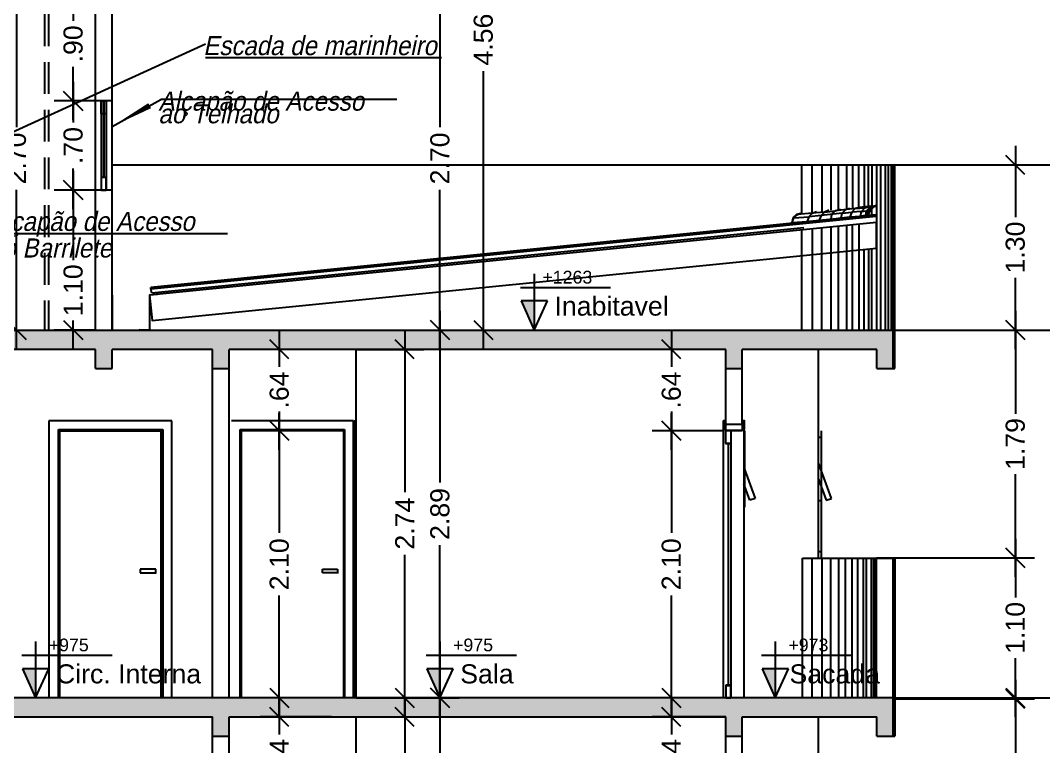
# Model space of a CAD drawing. Extents: x -120 to 178, y 5 to 129.
# Drawn here: x 140.73 to 148.77, y 82.02 to 87.72 of the extents above; entities that cross this region are included whole.
import ezdxf
from ezdxf.enums import TextEntityAlignment as Align

# ---------------------------------------------------------------- set-up
doc = ezdxf.new("R2010")
doc.units = 0
doc.header["$MEASUREMENT"] = 0
doc.linetypes.add('HIDDEN', pattern=[0.375, 0.25, -0.125])
doc.layers.get('0').update_dxf_attribs({"linetype": 'CONTINUOUS'})
doc.layers.get('DEFPOINTS').update_dxf_attribs({"linetype": 'CONTINUOUS'})
for name, color, linetype in [('cobertura', 7, 'CONTINUOUS'), ('cota', 1, 'CONTINUOUS'), ('Cotas', 1, 'CONTINUOUS'), ('ESQUADRIA', 7, 'CONTINUOUS'), ('ESTRUT', 7, 'CONTINUOUS'), ('LINVISTA', 4, 'CONTINUOUS'), ('LYT', 7, 'CONTINUOUS'), ('MOBIL', 7, 'CONTINUOUS'), ('nivel', 4, 'CONTINUOUS'), ('parede', 2, 'CONTINUOUS'), ('projecao', 4, 'HIDDEN'), ('texto', 7, 'CONTINUOUS')]:
    doc.layers.add(name, color=color, linetype=linetype)
doc.styles.add('HARQ', font='arial.ttf', dxfattribs={"width": 0.9, "oblique": 12})
doc.styles.add('PADRAO_TXT', font='arial.ttf')
doc.styles.get("Standard").update_dxf_attribs({"font": 'arial.ttf'})
doc.dimstyles.new('cotass', dxfattribs={"dimtxt": 0.15, "dimasz": 0.15, "dimexe": 0.15, "dimexo": 0, "dimgap": 0.05, "dimtad": 0, "dimzin": 4, "dimdsep": 46, "dimtxsty": 'Standard', "dimblk": 'OBLIQUE', "dimcen": 0, "dimdle": 0.15, "dimclrd": 256, "dimclrt": 4, "dimadec": 0, "dimazin": 1, "dimtfac": 1, "dimtix": 1, "dimtofl": 0, "dimtmove": 0, "dimatfit": 3, "dimldrblk": 'OPEN30', "dimfxl": 0, "dimtolj": 1, "dimtzin": 0, "dimlwd": -1, "dimarcsym": 0})
pattern_1 = [(90, (89.1, 64.6121), (-0.70711, 0.70711), [0.14142, -0.28285, 0.07071, -0.42426, 0.14142, -0.3535536]), (180, (89.52426, 65.1071), (-0.70711, -0.70711), [0.141421, -0.21213, 0.07071, -0.35355, 0.141421, -0.4949816]), (108.43495, (89.1, 64.4), (-0.7071068, 0.7071068), [0.1118, -0.4472, 0.1118, -0.447234]), (161.56505, (89.1, 64.4), (-0.7071068, 0.7071068), [0.1118, -0.4472, 0.1118, -0.447234]), (45, (89.0293, 64.4707), (-0.707107, 0.707107), [0.05, -0.4, 0.1, -0.4, 0.05]), (45, (88.9232, 64.5768), (-0.707107, 0.707107), [-0.15, 0.1, -0.4, 0, -0.35, 0]), (45, (88.8879, 64.6121), (-0.707107, 0.707107), [-0.4, 0, -0.3, 0.1, -0.2, 0]), (45, (88.7818, 64.7182), (-0.707107, 0.707107), [-0.2, 0, -0.25, 0.1, -0.45, 0]), (45, (88.6757, 64.8243), (-0.707107, 0.707107), [-0.2, 0.1, -0.4, 0.1, -0.2, 0]), (45, (88.499, 65.001), (-0.707107, 0.707107), [-0.15, 0.1, -0.2, 0, -0.55, 0]), (45, (88.4636, 65.0364), (-0.707107, 0.707107), [-0.2, 0, -0.6, 0.1, -0.1, 0]), (135, (88.9939, 64.5768), (-0.707107, -0.707107), [-0.3, 0, -0.3, 0, -0.4, 0]), (135, (89.2061, 64.5061), (-0.707107, -0.707107), [-0.15, 0.1, -0.4, 0, -0.35, 0]), (135, (89.2768, 64.5768), (-0.707107, -0.707107), [-0.4, 0, -0.35, 0.1, -0.15, 0]), (135, (89.6657, 64.9657), (-0.707107, -0.707107), [-0.2, 0.1, -0.5, 0.1, -0.1, 0]), (135, (89.1, 64.5414), (-0.707107, -0.707107), [-0.3, 0, -0.35, 0, -0.35, 0]), (135, (89.1707, 64.6121), (-0.707107, -0.707107), [-0.25, 0, -0.55, 0, -0.2, 0]), (135, (89.2061, 64.7182), (-0.707107, -0.707107), [-0.5, 0, -0.15, 0, -0.35, 0]), (135, (89.3121, 64.6828), (-0.707107, -0.707107), [-0.45, 0, -0.2, 0, -0.25, 0]), (135, (89.2768, 64.8596), (-0.707107, -0.707107), [-0.4, 0, -0.15, 0, -0.4, 0]), (135, (89.2768, 64.9303), (-0.707107, -0.707107), [-0.45, 0, -0.2, 0, -0.35, 0]), (135, (89.4889, 64.7889), (-0.707107, -0.707107), [-0.6, 0, -0.25, 0, -0.15, 0]), (135, (89.4182, 64.9303), (-0.707107, -0.707107), [-0.2, 0, -0.4, 0, -0.4, 0]), (135, (89.4889, 64.9303), (-0.707107, -0.707107), [-0.45, 0, -0.25, 0, -0.3, 0]), (135, (89.5596, 64.9303), (-0.707107, -0.707107), [-0.4, 0, -0.3, 0, -0.3, 0]), (135, (89.595, 65.0364), (-0.707107, -0.707107), [-0.3, 0, -0.3, 0, -0.4, 0]), (135, (89.6303, 65.1425), (-0.707107, -0.707107), [-0.4, 0, -0.2, 0, -0.4, 0]), (135, (89.6303, 65.2132), (-0.707107, -0.707107), [-0.15, 0, -0.6, 0, -0.25, 0])]

# ---------------------------------------------------------------- blocks, each defined once
blk = doc.blocks.new('SETA-5P')
at = {"layer": 'Cotas'}
blk.add_lwpolyline([(0, 0, 0, 0.06, 0), (0.45, 0, 0.06, 0.06, 0)], format="xyseb", dxfattribs=at)
blk = doc.blocks.new('_Oblique')
at = {"color": 0, "linetype": 'ByBlock', "lineweight": -2}
blk.add_line((-0.5, -0.5), (0.5, 0.5), dxfattribs=at)
blk = doc.blocks.new('*D697')
at = {"layer": 'cota', "transparency": 16777216}
for p, q in [((140.7007, 88.139), (140.7007, 86.8861)), ((140.7007, 85.1416), (140.7007, 86.3945))]:
    blk.add_line(p, q, dxfattribs=at)
at = {"layer": 'cota', "color": 0, "lineweight": -2, "transparency": 16777216}
for p, q in [((140.121, 87.989), (140.8507, 87.989)), ((140.421, 85.2916), (140.8507, 85.2916))]:
    blk.add_line(p, q, dxfattribs=at)
at = {"layer": 'DEFPOINTS', "color": 0, "transparency": 16777216}
for p in [(140.121, 87.989), (140.421, 85.2916), (140.7007, 85.2916)]:
    blk.add_point(p, dxfattribs=at)
at = {"layer": 'cota', "transparency": 16777216, "xscale": 0.15, "yscale": 0.15, "zscale": 0.15}
for p, rotation in [((140.7007, 87.989), 90), ((140.7007, 85.2916), 270)]:
    blk.add_blockref('_Oblique', p, dxfattribs=dict(at, rotation=rotation))
at = {"layer": 'cota', "color": 4, "transparency": 16777216, "insert": (140.7007, 86.6403), "char_height": 0.15, "attachment_point": 5, "rotation": 90}
blk.add_mtext('\\A1;2.70', dxfattribs=at)
blk = doc.blocks.new('_Open30')
at = {"color": 0, "linetype": 'ByBlock', "lineweight": -2}
for p, q in [((-1, 0.268), (0, 0)), ((0, 0), (-1, -0.268)), ((0, 0), (-1, 0))]:
    blk.add_line(p, q, dxfattribs=at)
blk = doc.blocks.new('*D669')
at = {"layer": 'cota', "transparency": 16777216}
for p, q in [((148.5462, 82.5429), (148.5462, 81.7402)), ((148.5462, 80.4616), (148.5462, 81.2644))]:
    blk.add_line(p, q, dxfattribs=at)
at = {"layer": 'cota', "color": 0, "lineweight": -2, "transparency": 16777216}
for p, q in [((147.5851, 82.3929), (148.6962, 82.3929)), ((147.5868, 80.6116), (148.6962, 80.6116))]:
    blk.add_line(p, q, dxfattribs=at)
at = {"layer": 'DEFPOINTS', "color": 0, "transparency": 16777216}
for p in [(147.5851, 82.3929), (148.5462, 82.3929), (147.5868, 80.6116)]:
    blk.add_point(p, dxfattribs=at)
at = {"layer": 'cota', "transparency": 16777216, "xscale": 0.15, "yscale": 0.15, "zscale": 0.15}
for p, rotation in [((148.5462, 82.3929), 90), ((148.5462, 80.6116), 270)]:
    blk.add_blockref('_Oblique', p, dxfattribs=dict(at, rotation=rotation))
at = {"layer": 'cota', "color": 4, "transparency": 16777216, "insert": (148.5462, 81.5023), "char_height": 0.15, "attachment_point": 5, "rotation": 90}
blk.add_mtext('\\A1;1.78', dxfattribs=at)
blk = doc.blocks.new('*D670')
at = {"layer": 'cota', "transparency": 16777216}
for p, q in [((148.5462, 83.6516), (148.5462, 83.1891)), ((148.5462, 82.2516), (148.5462, 82.7141))]:
    blk.add_line(p, q, dxfattribs=at)
at = {"layer": 'cota', "color": 0, "lineweight": -2, "transparency": 16777216}
for p, q in [((147.5851, 83.5016), (148.6962, 83.5016)), ((147.5851, 82.4016), (148.6962, 82.4016))]:
    blk.add_line(p, q, dxfattribs=at)
at = {"layer": 'DEFPOINTS', "color": 0, "transparency": 16777216}
for p in [(147.5851, 83.5016), (148.5462, 83.5016), (147.5851, 82.4016)]:
    blk.add_point(p, dxfattribs=at)
at = {"layer": 'cota', "transparency": 16777216, "xscale": 0.15, "yscale": 0.15, "zscale": 0.15}
for p, rotation in [((148.5462, 83.5016), 90), ((148.5462, 82.4016), 270)]:
    blk.add_blockref('_Oblique', p, dxfattribs=dict(at, rotation=rotation))
at = {"layer": 'cota', "color": 4, "transparency": 16777216, "insert": (148.5462, 82.9516), "char_height": 0.15, "attachment_point": 5, "rotation": 90}
blk.add_mtext('\\A1;1.10', dxfattribs=at)
blk = doc.blocks.new('*D671')
at = {"layer": 'cota', "transparency": 16777216}
for p, q in [((148.5462, 85.4416), (148.5462, 84.6345)), ((148.5462, 83.3516), (148.5462, 84.1587))]:
    blk.add_line(p, q, dxfattribs=at)
at = {"layer": 'cota', "color": 0, "lineweight": -2, "transparency": 16777216}
for p, q in [((147.5871, 85.2916), (148.6962, 85.2916)), ((147.5851, 83.5016), (148.6962, 83.5016))]:
    blk.add_line(p, q, dxfattribs=at)
at = {"layer": 'DEFPOINTS', "color": 0, "transparency": 16777216}
for p in [(147.5871, 85.2916), (148.5462, 85.2916), (147.5851, 83.5016)]:
    blk.add_point(p, dxfattribs=at)
at = {"layer": 'cota', "transparency": 16777216, "xscale": 0.15, "yscale": 0.15, "zscale": 0.15}
for p, rotation in [((148.5462, 85.2916), 90), ((148.5462, 83.5016), 270)]:
    blk.add_blockref('_Oblique', p, dxfattribs=dict(at, rotation=rotation))
at = {"layer": 'cota', "color": 4, "transparency": 16777216, "insert": (148.5462, 84.3966), "char_height": 0.15, "attachment_point": 5, "rotation": 90}
blk.add_mtext('\\A1;1.79', dxfattribs=at)
blk = doc.blocks.new('*D672')
at = {"layer": 'cota', "transparency": 16777216}
for p, q in [((148.5462, 86.739), (148.5462, 86.1778)), ((148.5462, 85.1416), (148.5462, 85.7028))]:
    blk.add_line(p, q, dxfattribs=at)
at = {"layer": 'cota', "color": 0, "lineweight": -2, "transparency": 16777216}
for p, q in [((147.5871, 86.589), (148.6962, 86.589)), ((147.5871, 85.2916), (148.6962, 85.2916))]:
    blk.add_line(p, q, dxfattribs=at)
at = {"layer": 'DEFPOINTS', "color": 0, "transparency": 16777216}
for p in [(147.5871, 86.589), (148.5462, 86.589), (147.5871, 85.2916)]:
    blk.add_point(p, dxfattribs=at)
at = {"layer": 'cota', "transparency": 16777216, "xscale": 0.15, "yscale": 0.15, "zscale": 0.15}
for p, rotation in [((148.5462, 86.589), 90), ((148.5462, 85.2916), 270)]:
    blk.add_blockref('_Oblique', p, dxfattribs=dict(at, rotation=rotation))
at = {"layer": 'cota', "color": 4, "transparency": 16777216, "insert": (148.5462, 85.9403), "char_height": 0.15, "attachment_point": 5, "rotation": 90}
blk.add_mtext('\\A1;1.30', dxfattribs=at)
blk = doc.blocks.new('*D673')
at = {"layer": 'cota', "transparency": 16777216}
for p, q in [((148.9669, 86.739), (148.9669, 79.8465)), ((148.9669, 72.3616), (148.9669, 79.2541))]:
    blk.add_line(p, q, dxfattribs=at)
at = {"layer": 'cota', "color": 0, "lineweight": -2, "transparency": 16777216}
for p, q in [((147.5871, 86.589), (149.1169, 86.589)), ((146.9993, 72.5116), (149.1169, 72.5116))]:
    blk.add_line(p, q, dxfattribs=at)
at = {"layer": 'DEFPOINTS', "color": 0, "transparency": 16777216}
for p in [(147.5871, 86.589), (146.9993, 72.5116), (148.9669, 72.5116)]:
    blk.add_point(p, dxfattribs=at)
at = {"layer": 'cota', "transparency": 16777216, "xscale": 0.15, "yscale": 0.15, "zscale": 0.15}
for p, rotation in [((148.9669, 86.589), 90), ((148.9669, 72.5116), 270)]:
    blk.add_blockref('_Oblique', p, dxfattribs=dict(at, rotation=rotation))
at = {"layer": 'cota', "color": 4, "transparency": 16777216, "insert": (148.9669, 79.5503), "char_height": 0.15, "attachment_point": 5, "rotation": 90}
blk.add_mtext('\\A1;14.08', dxfattribs=at)
blk = doc.blocks.new('*D674')
at = {"layer": 'cota', "transparency": 16777216}
for p, q in [((149.2614, 90.0064), (149.2614, 81.4797)), ((149.2614, 72.3616), (149.2614, 80.8883))]:
    blk.add_line(p, q, dxfattribs=at)
at = {"layer": 'cota', "color": 0, "lineweight": -2, "transparency": 16777216}
for p, q in [((141.451, 89.8564), (149.4114, 89.8564)), ((146.4011, 72.5116), (149.4114, 72.5116))]:
    blk.add_line(p, q, dxfattribs=at)
at = {"layer": 'DEFPOINTS', "color": 0, "transparency": 16777216}
for p in [(141.451, 89.8564), (149.2614, 89.8564), (146.4011, 72.5116)]:
    blk.add_point(p, dxfattribs=at)
at = {"layer": 'cota', "transparency": 16777216, "xscale": 0.15, "yscale": 0.15, "zscale": 0.15}
for p, rotation in [((149.2614, 89.8564), 90), ((149.2614, 72.5116), 270)]:
    blk.add_blockref('_Oblique', p, dxfattribs=dict(at, rotation=rotation))
at = {"layer": 'cota', "color": 4, "transparency": 16777216, "insert": (149.2614, 81.184), "char_height": 0.15, "attachment_point": 5, "rotation": 90}
blk.add_mtext('\\A1;17.34', dxfattribs=at)
blk = doc.blocks.new('*D675')
at = {"layer": 'cota', "transparency": 16777216}
for p, q in [((148.9669, 90.0064), (148.9669, 88.4675)), ((148.9669, 86.439), (148.9669, 87.9779))]:
    blk.add_line(p, q, dxfattribs=at)
at = {"layer": 'cota', "color": 0, "lineweight": -2, "transparency": 16777216}
for p, q in [((141.451, 89.8564), (149.1169, 89.8564)), ((147.5871, 86.589), (149.1169, 86.589))]:
    blk.add_line(p, q, dxfattribs=at)
at = {"layer": 'DEFPOINTS', "color": 0, "transparency": 16777216}
for p in [(141.451, 89.8564), (148.9669, 89.8564), (147.5871, 86.589)]:
    blk.add_point(p, dxfattribs=at)
at = {"layer": 'cota', "transparency": 16777216, "xscale": 0.15, "yscale": 0.15, "zscale": 0.15}
for p, rotation in [((148.9669, 89.8564), 90), ((148.9669, 86.589), 270)]:
    blk.add_blockref('_Oblique', p, dxfattribs=dict(at, rotation=rotation))
at = {"layer": 'cota', "color": 4, "transparency": 16777216, "insert": (148.9669, 88.2227), "char_height": 0.15, "attachment_point": 5, "rotation": 90}
blk.add_mtext('\\A1;3.27', dxfattribs=at)
blk = doc.blocks.new('*D676')
at = {"layer": 'cota', "transparency": 16777216}
for p, q in [((145.8441, 84.6509), (145.8441, 83.6971)), ((145.8441, 82.2516), (145.8441, 83.2054))]:
    blk.add_line(p, q, dxfattribs=at)
at = {"layer": 'cota', "color": 0, "lineweight": -2, "transparency": 16777216}
for p, q in [((146.2549, 84.5009), (145.6941, 84.5009)), ((146.2549, 82.4016), (145.6941, 82.4016))]:
    blk.add_line(p, q, dxfattribs=at)
at = {"layer": 'DEFPOINTS', "color": 0, "transparency": 16777216}
for p in [(145.8441, 84.5009), (146.2549, 84.5009), (146.2549, 82.4016)]:
    blk.add_point(p, dxfattribs=at)
at = {"layer": 'cota', "transparency": 16777216, "xscale": 0.15, "yscale": 0.15, "zscale": 0.15}
for p, rotation in [((145.8441, 84.5009), 90), ((145.8441, 82.4016), 270)]:
    blk.add_blockref('_Oblique', p, dxfattribs=dict(at, rotation=rotation))
at = {"layer": 'cota', "color": 4, "transparency": 16777216, "insert": (145.8441, 83.4513), "char_height": 0.15, "attachment_point": 5, "rotation": 90}
blk.add_mtext('\\A1;2.10', dxfattribs=at)
blk = doc.blocks.new('*D677')
at = {"layer": 'cota', "transparency": 16777216}
for p, q in [((145.8441, 85.29), (145.8441, 85.0015)), ((145.8441, 84.3509), (145.8441, 84.6394))]:
    blk.add_line(p, q, dxfattribs=at)
at = {"layer": 'cota', "color": 0, "lineweight": -2, "transparency": 16777216}
for p, q in [((146.2711, 85.14), (145.6941, 85.14)), ((146.2549, 84.5009), (145.6941, 84.5009))]:
    blk.add_line(p, q, dxfattribs=at)
at = {"layer": 'DEFPOINTS', "color": 0, "transparency": 16777216}
for p in [(145.8441, 85.14), (146.2711, 85.14), (146.2549, 84.5009)]:
    blk.add_point(p, dxfattribs=at)
at = {"layer": 'cota', "transparency": 16777216, "xscale": 0.15, "yscale": 0.15, "zscale": 0.15}
for p, rotation in [((145.8441, 85.14), 90), ((145.8441, 84.5009), 270)]:
    blk.add_blockref('_Oblique', p, dxfattribs=dict(at, rotation=rotation))
at = {"layer": 'cota', "color": 4, "transparency": 16777216, "insert": (145.8441, 84.8205), "char_height": 0.15, "attachment_point": 5, "rotation": 90}
blk.add_mtext('\\A1;.64', dxfattribs=at)
blk = doc.blocks.new('*D678')
at = {"layer": 'cota', "transparency": 16777216}
for p, q in [((142.7647, 84.6509), (142.7647, 83.6971)), ((142.7647, 82.2516), (142.7647, 83.2054))]:
    blk.add_line(p, q, dxfattribs=at)
at = {"layer": 'cota', "color": 0, "lineweight": -2, "transparency": 16777216}
for p, q in [((143.1756, 84.5009), (142.6147, 84.5009)), ((143.1756, 82.4016), (142.6147, 82.4016))]:
    blk.add_line(p, q, dxfattribs=at)
at = {"layer": 'DEFPOINTS', "color": 0, "transparency": 16777216}
for p in [(142.7647, 84.5009), (143.1756, 84.5009), (143.1756, 82.4016)]:
    blk.add_point(p, dxfattribs=at)
at = {"layer": 'cota', "transparency": 16777216, "xscale": 0.15, "yscale": 0.15, "zscale": 0.15}
for p, rotation in [((142.7647, 84.5009), 90), ((142.7647, 82.4016), 270)]:
    blk.add_blockref('_Oblique', p, dxfattribs=dict(at, rotation=rotation))
at = {"layer": 'cota', "color": 4, "transparency": 16777216, "insert": (142.7647, 83.4513), "char_height": 0.15, "attachment_point": 5, "rotation": 90}
blk.add_mtext('\\A1;2.10', dxfattribs=at)
blk = doc.blocks.new('*D679')
at = {"layer": 'cota', "transparency": 16777216}
for p, q in [((142.7647, 85.29), (142.7647, 85.0014)), ((142.7647, 84.3507), (142.7647, 84.6393))]:
    blk.add_line(p, q, dxfattribs=at)
at = {"layer": 'cota', "color": 0, "lineweight": -2, "transparency": 16777216}
for p, q in [((143.1756, 85.14), (142.6147, 85.14)), ((143.1756, 84.5007), (142.6147, 84.5007))]:
    blk.add_line(p, q, dxfattribs=at)
at = {"layer": 'DEFPOINTS', "color": 0, "transparency": 16777216}
for p in [(142.7647, 85.14), (143.1756, 85.14), (143.1756, 84.5007)]:
    blk.add_point(p, dxfattribs=at)
at = {"layer": 'cota', "transparency": 16777216, "xscale": 0.15, "yscale": 0.15, "zscale": 0.15}
for p, rotation in [((142.7647, 85.14), 90), ((142.7647, 84.5007), 270)]:
    blk.add_blockref('_Oblique', p, dxfattribs=dict(at, rotation=rotation))
at = {"layer": 'cota', "color": 4, "transparency": 16777216, "insert": (142.7647, 84.8203), "char_height": 0.15, "attachment_point": 5, "rotation": 90}
blk.add_mtext('\\A1;.64', dxfattribs=at)
blk = doc.blocks.new('*D680')
at = {"layer": 'cota', "transparency": 16777216}
for p, q in [((143.75, 85.29), (143.75, 84.0166)), ((143.75, 82.2516), (143.75, 83.525))]:
    blk.add_line(p, q, dxfattribs=at)
at = {"layer": 'cota', "color": 0, "lineweight": -2, "transparency": 16777216}
for p, q in [((143.3672, 85.14), (143.9, 85.14)), ((143.3672, 82.4016), (143.9, 82.4016))]:
    blk.add_line(p, q, dxfattribs=at)
at = {"layer": 'DEFPOINTS', "color": 0, "transparency": 16777216}
for p in [(143.3672, 85.14), (143.75, 85.14), (143.3672, 82.4016)]:
    blk.add_point(p, dxfattribs=at)
at = {"layer": 'cota', "transparency": 16777216, "xscale": 0.15, "yscale": 0.15, "zscale": 0.15}
for p, rotation in [((143.75, 85.14), 90), ((143.75, 82.4016), 270)]:
    blk.add_blockref('_Oblique', p, dxfattribs=dict(at, rotation=rotation))
at = {"layer": 'cota', "color": 4, "transparency": 16777216, "insert": (143.75, 83.7708), "char_height": 0.15, "attachment_point": 5, "rotation": 90}
blk.add_mtext('\\A1;2.74', dxfattribs=at)
blk = doc.blocks.new('*D681')
at = {"layer": 'cota', "transparency": 16777216}
for p, q in [((144.0266, 85.4416), (144.0266, 84.0929)), ((144.0266, 82.2516), (144.0266, 83.6004))]:
    blk.add_line(p, q, dxfattribs=at)
at = {"layer": 'cota', "color": 0, "lineweight": -2, "transparency": 16777216}
for p, q in [((143.3672, 85.2916), (144.1766, 85.2916)), ((143.3672, 82.4016), (144.1766, 82.4016))]:
    blk.add_line(p, q, dxfattribs=at)
at = {"layer": 'DEFPOINTS', "color": 0, "transparency": 16777216}
for p in [(143.3672, 85.2916), (144.0266, 85.2916), (143.3672, 82.4016)]:
    blk.add_point(p, dxfattribs=at)
at = {"layer": 'cota', "transparency": 16777216, "xscale": 0.15, "yscale": 0.15, "zscale": 0.15}
for p, rotation in [((144.0266, 85.2916), 90), ((144.0266, 82.4016), 270)]:
    blk.add_blockref('_Oblique', p, dxfattribs=dict(at, rotation=rotation))
at = {"layer": 'cota', "color": 4, "transparency": 16777216, "insert": (144.0266, 83.8466), "char_height": 0.15, "attachment_point": 5, "rotation": 90}
blk.add_mtext('\\A1;2.89', dxfattribs=at)
blk = doc.blocks.new('*D683')
at = {"layer": 'cota', "transparency": 16777216}
for p, q in [((145.8441, 82.4016), (145.8441, 82.1138)), ((145.8441, 81.4639), (145.8441, 81.7517))]:
    blk.add_line(p, q, dxfattribs=at)
at = {"layer": 'cota', "color": 0, "lineweight": -2, "transparency": 16777216}
for p, q in [((146.2711, 82.2516), (145.6941, 82.2516)), ((146.2549, 81.6139), (145.6941, 81.6139))]:
    blk.add_line(p, q, dxfattribs=at)
at = {"layer": 'DEFPOINTS', "color": 0, "transparency": 16777216}
for p in [(145.8441, 82.2516), (146.2711, 82.2516), (146.2549, 81.6139)]:
    blk.add_point(p, dxfattribs=at)
at = {"layer": 'cota', "transparency": 16777216, "xscale": 0.15, "yscale": 0.15, "zscale": 0.15}
for p, rotation in [((145.8441, 82.2516), 90), ((145.8441, 81.6139), 270)]:
    blk.add_blockref('_Oblique', p, dxfattribs=dict(at, rotation=rotation))
at = {"layer": 'cota', "color": 4, "transparency": 16777216, "insert": (145.8441, 81.9327), "char_height": 0.15, "attachment_point": 5, "rotation": 90}
blk.add_mtext('\\A1;.64', dxfattribs=at)
blk = doc.blocks.new('*D685')
at = {"layer": 'cota', "transparency": 16777216}
for p, q in [((142.7647, 82.4016), (142.7647, 82.1138)), ((142.7647, 81.4639), (142.7647, 81.7517))]:
    blk.add_line(p, q, dxfattribs=at)
at = {"layer": 'cota', "color": 0, "lineweight": -2, "transparency": 16777216}
for p, q in [((143.1756, 82.2516), (142.6147, 82.2516)), ((143.1756, 81.6139), (142.6147, 81.6139))]:
    blk.add_line(p, q, dxfattribs=at)
at = {"layer": 'DEFPOINTS', "color": 0, "transparency": 16777216}
for p in [(142.7647, 82.2516), (143.1756, 82.2516), (143.1756, 81.6139)]:
    blk.add_point(p, dxfattribs=at)
at = {"layer": 'cota', "transparency": 16777216, "xscale": 0.15, "yscale": 0.15, "zscale": 0.15}
for p, rotation in [((142.7647, 82.2516), 90), ((142.7647, 81.6139), 270)]:
    blk.add_blockref('_Oblique', p, dxfattribs=dict(at, rotation=rotation))
at = {"layer": 'cota', "color": 4, "transparency": 16777216, "insert": (142.7647, 81.9327), "char_height": 0.15, "attachment_point": 5, "rotation": 90}
blk.add_mtext('\\A1;.64', dxfattribs=at)
blk = doc.blocks.new('*D686')
at = {"layer": 'cota', "transparency": 16777216}
for p, q in [((143.75, 82.4016), (143.75, 81.1274)), ((143.75, 79.3616), (143.75, 80.6358))]:
    blk.add_line(p, q, dxfattribs=at)
at = {"layer": 'cota', "color": 0, "lineweight": -2, "transparency": 16777216}
for p, q in [((143.3672, 82.2516), (143.9, 82.2516)), ((143.3672, 79.5116), (143.9, 79.5116))]:
    blk.add_line(p, q, dxfattribs=at)
at = {"layer": 'DEFPOINTS', "color": 0, "transparency": 16777216}
for p in [(143.3672, 82.2516), (143.75, 82.2516), (143.3672, 79.5116)]:
    blk.add_point(p, dxfattribs=at)
at = {"layer": 'cota', "transparency": 16777216, "xscale": 0.15, "yscale": 0.15, "zscale": 0.15}
for p, rotation in [((143.75, 82.2516), 90), ((143.75, 79.5116), 270)]:
    blk.add_blockref('_Oblique', p, dxfattribs=dict(at, rotation=rotation))
at = {"layer": 'cota', "color": 4, "transparency": 16777216, "insert": (143.75, 80.8816), "char_height": 0.15, "attachment_point": 5, "rotation": 90}
blk.add_mtext('\\A1;2.74', dxfattribs=at)
blk = doc.blocks.new('*D687')
at = {"layer": 'cota', "transparency": 16777216}
for p, q in [((144.0266, 82.5516), (144.0266, 81.2029)), ((144.0266, 79.3616), (144.0266, 80.7104))]:
    blk.add_line(p, q, dxfattribs=at)
at = {"layer": 'cota', "color": 0, "lineweight": -2, "transparency": 16777216}
for p, q in [((143.3672, 82.4016), (144.1766, 82.4016)), ((143.3672, 79.5116), (144.1766, 79.5116))]:
    blk.add_line(p, q, dxfattribs=at)
at = {"layer": 'DEFPOINTS', "color": 0, "transparency": 16777216}
for p in [(143.3672, 82.4016), (144.0266, 82.4016), (143.3672, 79.5116)]:
    blk.add_point(p, dxfattribs=at)
at = {"layer": 'cota', "transparency": 16777216, "xscale": 0.15, "yscale": 0.15, "zscale": 0.15}
for p, rotation in [((144.0266, 82.4016), 90), ((144.0266, 79.5116), 270)]:
    blk.add_blockref('_Oblique', p, dxfattribs=dict(at, rotation=rotation))
at = {"layer": 'cota', "color": 4, "transparency": 16777216, "insert": (144.0266, 80.9566), "char_height": 0.15, "attachment_point": 5, "rotation": 90}
blk.add_mtext('\\A1;2.89', dxfattribs=at)
blk = doc.blocks.new('Nivel-L')
at = {"layer": 'nivel'}
blk.add_hatch(color=256, dxfattribs=at).paths.add_polyline_path([(0, 0), (0.1032, 0.2286), (0, 0.2286)])
for p, q in [((0, 0.4428), (0, 0)), ((0.1086, 0.3357), (-0.6, 0.3357)), ((0, 0), (-0.1032, 0.2286)), ((-0.1032, 0.2286), (0.1032, 0.2286)), ((0.1032, 0.2286), (0, 0))]:
    blk.add_line(p, q, dxfattribs=at)
blk = doc.blocks.new('*D710')
at = {"layer": 'cota', "transparency": 16777216}
for p, q in [((144.0266, 88.139), (144.0266, 86.8861)), ((144.0266, 85.1416), (144.0266, 86.3945))]:
    blk.add_line(p, q, dxfattribs=at)
at = {"layer": 'cota', "color": 0, "lineweight": -2, "transparency": 16777216}
for p, q in [((141.451, 87.989), (144.1766, 87.989)), ((141.321, 85.2916), (144.1766, 85.2916))]:
    blk.add_line(p, q, dxfattribs=at)
at = {"layer": 'DEFPOINTS', "color": 0, "transparency": 16777216}
for p in [(141.451, 87.989), (144.0266, 87.989), (141.321, 85.2916)]:
    blk.add_point(p, dxfattribs=at)
at = {"layer": 'cota', "transparency": 16777216, "xscale": 0.15, "yscale": 0.15, "zscale": 0.15}
for p, rotation in [((144.0266, 87.989), 90), ((144.0266, 85.2916), 270)]:
    blk.add_blockref('_Oblique', p, dxfattribs=dict(at, rotation=rotation))
at = {"layer": 'cota', "color": 4, "transparency": 16777216, "insert": (144.0266, 86.6403), "char_height": 0.15, "attachment_point": 5, "rotation": 90}
blk.add_mtext('\\A1;2.70', dxfattribs=at)
blk = doc.blocks.new('*D712')
at = {"layer": 'cota', "transparency": 16777216}
for p, q in [((141.1457, 86.5416), (141.1457, 85.8416)), ((141.1457, 85.1416), (141.1457, 85.3666))]:
    blk.add_line(p, q, dxfattribs=at)
at = {"layer": 'cota', "color": 0, "lineweight": -2, "transparency": 16777216}
for p, q in [((141.321, 86.3916), (140.9957, 86.3916)), ((141.321, 85.2916), (140.9957, 85.2916))]:
    blk.add_line(p, q, dxfattribs=at)
at = {"layer": 'DEFPOINTS', "color": 0, "transparency": 16777216}
for p in [(141.1457, 86.3916), (141.321, 86.3916), (141.321, 85.2916)]:
    blk.add_point(p, dxfattribs=at)
at = {"layer": 'cota', "transparency": 16777216, "xscale": 0.15, "yscale": 0.15, "zscale": 0.15}
for p, rotation in [((141.1457, 86.3916), 90), ((141.1457, 85.2916), 270)]:
    blk.add_blockref('_Oblique', p, dxfattribs=dict(at, rotation=rotation))
at = {"layer": 'cota', "color": 4, "transparency": 16777216, "insert": (141.1457, 85.6041), "char_height": 0.15, "attachment_point": 5, "rotation": 90}
blk.add_mtext('\\A1;1.10', dxfattribs=at)
blk = doc.blocks.new('*D713')
at = {"layer": 'cota', "transparency": 16777216}
for p, q in [((141.1457, 87.2416), (141.1457, 86.9227)), ((141.1457, 86.2416), (141.1457, 86.5605))]:
    blk.add_line(p, q, dxfattribs=at)
at = {"layer": 'cota', "color": 0, "lineweight": -2, "transparency": 16777216}
for p, q in [((141.321, 87.0916), (140.9957, 87.0916)), ((141.321, 86.3916), (140.9957, 86.3916))]:
    blk.add_line(p, q, dxfattribs=at)
at = {"layer": 'DEFPOINTS', "color": 0, "transparency": 16777216}
for p in [(141.1457, 87.0916), (141.321, 87.0916), (141.321, 86.3916)]:
    blk.add_point(p, dxfattribs=at)
at = {"layer": 'cota', "transparency": 16777216, "xscale": 0.15, "yscale": 0.15, "zscale": 0.15}
for p, rotation in [((141.1457, 87.0916), 90), ((141.1457, 86.3916), 270)]:
    blk.add_blockref('_Oblique', p, dxfattribs=dict(at, rotation=rotation))
at = {"layer": 'cota', "color": 4, "transparency": 16777216, "insert": (141.1457, 86.7416), "char_height": 0.15, "attachment_point": 5, "rotation": 90}
blk.add_mtext('\\A1;.70', dxfattribs=at)
blk = doc.blocks.new('*D714')
at = {"layer": 'cota', "transparency": 16777216}
for p, q in [((141.1457, 88.139), (141.1457, 87.7214)), ((141.1457, 86.9416), (141.1457, 87.3592))]:
    blk.add_line(p, q, dxfattribs=at)
at = {"layer": 'cota', "color": 0, "lineweight": -2, "transparency": 16777216}
for p, q in [((141.321, 87.989), (140.9957, 87.989)), ((141.321, 87.0916), (140.9957, 87.0916))]:
    blk.add_line(p, q, dxfattribs=at)
at = {"layer": 'DEFPOINTS', "color": 0, "transparency": 16777216}
for p in [(141.1457, 87.989), (141.321, 87.989), (141.321, 87.0916)]:
    blk.add_point(p, dxfattribs=at)
at = {"layer": 'cota', "transparency": 16777216, "xscale": 0.15, "yscale": 0.15, "zscale": 0.15}
for p, rotation in [((141.1457, 87.989), 90), ((141.1457, 87.0916), 270)]:
    blk.add_blockref('_Oblique', p, dxfattribs=dict(at, rotation=rotation))
at = {"layer": 'cota', "color": 4, "transparency": 16777216, "insert": (141.1457, 87.5403), "char_height": 0.15, "attachment_point": 5, "rotation": 90}
blk.add_mtext('\\A1;.90', dxfattribs=at)
blk = doc.blocks.new('*D855')
at = {"layer": 'cota', "transparency": 16777216}
for p, q in [((144.3674, 90.0064), (144.3674, 87.8218)), ((144.3674, 85.1416), (144.3674, 87.3262))]:
    blk.add_line(p, q, dxfattribs=at)
at = {"layer": 'cota', "color": 0, "lineweight": -2, "transparency": 16777216}
for p, q in [((141.451, 89.8564), (144.5174, 89.8564)), ((141.321, 85.2916), (144.5174, 85.2916))]:
    blk.add_line(p, q, dxfattribs=at)
at = {"layer": 'DEFPOINTS', "color": 0, "transparency": 16777216}
for p in [(141.451, 89.8564), (144.3674, 89.8564), (141.321, 85.2916)]:
    blk.add_point(p, dxfattribs=at)
at = {"layer": 'cota', "transparency": 16777216, "xscale": 0.15, "yscale": 0.15, "zscale": 0.15}
for p, rotation in [((144.3674, 89.8564), 90), ((144.3674, 85.2916), 270)]:
    blk.add_blockref('_Oblique', p, dxfattribs=dict(at, rotation=rotation))
at = {"layer": 'cota', "color": 4, "transparency": 16777216, "insert": (144.3674, 87.574), "char_height": 0.15, "attachment_point": 5, "rotation": 90}
blk.add_mtext('\\A1;4.56', dxfattribs=at)

msp = doc.modelspace()

# ---------------------------------------------------------------- hatches: boundary and pattern name
at = {"layer": 'LINVISTA'}
h = msp.add_hatch(dxfattribs=at)
h.set_pattern_fill('CONCRETO', color=256, angle=45, style=0)
h.set_pattern_definition(pattern_1)
h.paths.add_polyline_path([(147.5871, 85.2916), (140.421, 85.2916), (140.421, 85.1216), (140.121, 85.1216), (140.121, 84.9516), (139.821, 84.9516), (139.821, 84.7816), (139.521, 84.7816), (139.521, 84.6116), (139.221, 84.6116), (139.221, 84.4416), (138.921, 84.4416), (138.921, 84.2716), (138.621, 84.2716), (138.621, 84.1016), (138.321, 84.1016), (138.321, 83.9316), (138.021, 83.9316), (138.021, 83.7616), (138.021, 83.4629), (138.161, 83.4629), (138.161, 83.6921), (140.4544, 84.9916), (140.5711, 84.9916), (140.5711, 85.14), (141.321, 85.14), (141.321, 84.99), (141.451, 84.99), (141.451, 85.14), (142.2411, 85.14), (142.2411, 84.99), (142.3711, 84.99), (142.3711, 85.14), (146.2711, 85.14), (146.2711, 84.99), (146.4011, 84.99), (146.4011, 85.14), (147.4571, 85.14), (147.4571, 84.99), (147.5871, 84.99)])
h.paths.add_polyline_path([(138.021, 83.7616), (136.511, 83.7616), (136.511, 83.979), (136.381, 83.979), (136.381, 83.6129), (138.011, 83.6129), (138.011, 83.4629), (138.021, 83.4629)])
h = msp.add_hatch(dxfattribs=at)
h.set_pattern_fill('CONCRETO', color=256, angle=45, style=0)
h.set_pattern_definition(pattern_1)
h.paths.add_polyline_path([(147.5871, 82.4016), (140.4211, 82.4016), (140.4211, 82.2316), (140.121, 82.2316), (140.121, 82.0616), (139.821, 82.0616), (139.821, 81.8916), (139.521, 81.8916), (139.521, 81.7216), (139.221, 81.7216), (139.221, 81.5516), (138.921, 81.5516), (138.921, 81.3816), (138.621, 81.3816), (138.621, 81.2116), (138.321, 81.2116), (138.321, 81.0416), (138.021, 81.0416), (138.021, 80.8716), (138.021, 80.5729), (138.161, 80.5729), (138.161, 80.8021), (140.4743, 82.1129), (140.5711, 82.1129), (140.5711, 82.2516), (142.2411, 82.2516), (142.2411, 82.1016), (142.3711, 82.1016), (142.3711, 82.2516), (146.2711, 82.2516), (146.2711, 82.1016), (146.4011, 82.1016), (146.4011, 82.2516), (147.4571, 82.2516), (147.4571, 82.1016), (147.5871, 82.1016)])
h.paths.add_polyline_path([(138.021, 80.8716), (136.511, 80.8716), (136.511, 81.0229), (136.381, 81.0229), (136.381, 80.7229), (138.011, 80.7229), (138.011, 80.5729), (138.021, 80.5729)])

# ---------------------------------------------------------------- linework, layer by layer
at = {"layer": 'cobertura', "color": 6}
for points in [[(141.451, 85.565), (141.451, 85.2916), (141.6643, 85.2929)], [(141.8067, 85.5711), (141.746, 85.565), (141.746, 85.2916), (141.6643, 85.2929)]]:
    msp.add_lwpolyline(points, dxfattribs=at)
at = {"layer": 'ESQUADRIA'}
for points in [[(141.366, 86.9916), (141.366, 87.0916), (141.406, 87.0916), (141.406, 86.9916), (141.366, 86.9916)], [(141.386, 87.0916), (141.386, 86.4916)], [(141.366, 86.4916), (141.366, 86.3916), (141.406, 86.3916), (141.406, 86.4916), (141.366, 86.4916)], [(146.2711, 84.5116), (146.2561, 84.5116), (146.2561, 84.5816), (146.2711, 84.5816)], [(146.4011, 84.5516), (146.4011, 84.5016), (146.2711, 84.5016), (146.2711, 84.5516)], [(146.4011, 84.5816), (146.4161, 84.5816), (146.4161, 84.5116), (146.4011, 84.5116)], [(146.2711, 84.4016), (146.2711, 84.5016), (146.3111, 84.5016), (146.3111, 84.4016), (146.2711, 84.4016)], [(146.2911, 84.4016), (146.2911, 82.5676), (146.2911, 82.5016)], [(146.2711, 82.5016), (146.2711, 82.4016), (146.3111, 82.4016), (146.3111, 82.5016), (146.2711, 82.5016)]]:
    msp.add_lwpolyline(points, dxfattribs=at)
at = {"layer": 'ESTRUT'}
msp.add_lwpolyline([(147.4552, 85.9349), (147.4552, 86.1359), (141.746, 85.565), (141.7659, 85.366), (147.4552, 85.9349)], dxfattribs=at)
at = {"layer": 'LINVISTA'}
for p, q in [((141.366, 87.0916), (141.366, 86.3916)), ((141.3844, 87.0916), (141.3844, 86.4916)), ((141.406, 87.0916), (141.406, 86.3916)), ((147.5989, 86.5866), (141.451, 86.5866)), ((146.8683, 86.2098), (146.8683, 86.5866)), ((146.951, 86.219), (146.951, 86.5866)), ((147.0268, 86.5866), (147.0268, 86.2236)), ((147.0958, 86.5866), (147.0958, 86.2328)), ((147.1578, 86.2374), (147.1578, 86.5866)), ((147.2198, 86.5866), (147.2198, 86.242)), ((147.2681, 86.5866), (147.2681, 86.2466)), ((147.3163, 86.2512), (147.3163, 86.5866)), ((147.3577, 86.5866), (147.3577, 86.2558)), ((147.3921, 86.2604), (147.3921, 86.5866)), ((147.4197, 86.5866), (147.4197, 86.265)), ((147.4886, 85.2916), (147.4886, 86.5866)), ((147.5231, 86.5866), (147.5231, 85.2916)), ((147.5506, 85.2916), (147.5506, 86.5866)), ((147.5713, 86.5866), (147.5713, 85.2916)), ((147.5851, 85.2916), (147.5851, 86.5912)), ((147.592, 86.5866), (147.592, 84.99)), ((147.5989, 84.99), (147.5989, 86.5866)), ((147.082, 86.2328), (147.0475, 86.219)), ((147.0475, 86.219), (147.1302, 86.2282)), ((147.1302, 86.2282), (147.1027, 86.2007)), ((147.2887, 86.2466), (147.1302, 86.2282)), ((147.1302, 86.2282), (147.1716, 86.242)), ((147.2129, 86.2374), (147.1854, 86.2098)), ((147.2474, 86.2466), (147.2129, 86.2374)), ((147.2198, 86.242), (147.2474, 86.2466)), ((147.2198, 86.2374), (147.2198, 86.2374)), ((147.2612, 86.219), (147.2887, 86.2466)), ((147.3232, 86.2558), (147.2887, 86.2466)), ((147.2887, 86.2466), (147.3646, 86.2512)), ((147.4059, 86.265), (147.3232, 86.2558)), ((147.3646, 86.2512), (147.337, 86.2236)), ((147.337, 86.2236), (147.3783, 86.2282)), ((147.3646, 86.2512), (147.4059, 86.265)), ((147.4059, 86.2558), (147.3646, 86.2512)), ((147.3714, 86.1915), (147.3783, 86.2282)), ((147.3783, 86.2282), (147.4059, 86.2558)), ((147.3852, 86.2328), (147.3783, 86.1915)), ((147.3783, 86.2282), (147.3783, 86.2282)), ((147.4128, 86.2558), (147.3852, 86.2328)), ((147.3852, 86.2328), (147.4059, 86.2328)), ((147.399, 86.2328), (147.3852, 86.1961)), ((147.3921, 86.1961), (147.4059, 86.2328)), ((147.4266, 86.2604), (147.399, 86.2328)), ((147.4059, 86.2558), (147.4473, 86.2696)), ((147.4059, 86.265), (147.4404, 86.265)), ((147.4266, 86.2604), (147.4059, 86.2558)), ((147.4059, 86.2328), (147.4335, 86.2604)), ((147.4542, 86.2696), (147.4128, 86.2558)), ((147.4197, 86.1915), (147.4197, 86.2466)), ((147.4266, 86.2604), (147.4542, 86.265)), ((147.4335, 86.2604), (147.4266, 86.2604)), ((147.4542, 86.265), (147.4335, 86.2604)), ((147.4542, 86.1961), (141.7563, 85.6259)), ((141.7563, 85.626), (147.4404, 86.1961)), ((147.4542, 86.1915), (141.7563, 85.6217)), ((141.7563, 85.6167), (147.4542, 86.1869)), ((141.831, 85.6338), (147.4473, 86.1961)), ((146.7994, 86.1731), (146.7925, 86.1363)), ((146.7925, 86.1363), (146.8063, 86.1731)), ((146.827, 86.2007), (146.7994, 86.1731)), ((146.8339, 86.2007), (146.8063, 86.1731)), ((146.8063, 86.1731), (146.9235, 86.1823)), ((146.8683, 86.2098), (146.827, 86.2007)), ((146.951, 86.2098), (146.8339, 86.2007)), ((146.8339, 86.2007), (146.8683, 86.2098)), ((146.9235, 86.1823), (146.9097, 86.1455)), ((146.9097, 86.1455), (147.0958, 86.1639)), ((146.9235, 86.1823), (146.951, 86.2098)), ((147.02, 86.1915), (146.9235, 86.1823)), ((146.951, 86.2098), (146.9855, 86.2236)), ((147.0475, 86.219), (146.951, 86.2098)), ((147.02, 86.1915), (147.0062, 86.1547)), ((147.02, 86.1915), (147.0475, 86.219)), ((147.1854, 86.2098), (147.02, 86.1915)), ((147.02, 86.1547), (147.02, 86.1501)), ((147.0268, 86.1547), (147.0268, 86.1547)), ((147.1027, 86.2007), (147.0958, 86.1639)), ((147.0958, 86.1639), (147.1785, 86.1731)), ((147.0958, 86.1639), (147.0958, 86.1593)), ((147.1578, 86.1639), (147.1578, 86.1685)), ((147.1785, 86.1731), (147.1854, 86.2098)), ((147.1785, 86.1731), (147.2474, 86.1823)), ((147.1854, 86.2098), (147.2612, 86.219)), ((147.2198, 86.1777), (147.2198, 86.1731)), ((147.2612, 86.219), (147.2474, 86.1823)), ((147.2474, 86.1823), (147.3301, 86.1869)), ((147.337, 86.2236), (147.2612, 86.219)), ((147.2681, 86.1823), (147.2681, 86.1777)), ((147.3163, 86.1823), (147.3163, 86.1823)), ((147.3301, 86.1869), (147.337, 86.2236)), ((147.3714, 86.1915), (147.3301, 86.1869)), ((147.3577, 86.1869), (147.3577, 86.1869)), ((147.3783, 86.1915), (147.3714, 86.1915)), ((147.3783, 86.1915), (147.3852, 86.1961)), ((147.3921, 86.1961), (147.3783, 86.1915)), ((147.3852, 86.1961), (147.3921, 86.1961)), ((147.3921, 86.1869), (147.3921, 86.1961)), ((146.8851, 86.0962), (141.7631, 85.5807)), ((146.7925, 86.1363), (146.9097, 86.1455)), ((146.8683, 86.1363), (146.8683, 86.1409)), ((146.8683, 85.2916), (146.8683, 86.0812)), ((146.8821, 86.1409), (146.8821, 86.1363)), ((146.951, 86.1455), (146.951, 86.1455)), ((146.951, 86.0904), (146.951, 85.2916)), ((147.0268, 85.2916), (147.0268, 86.0996)), ((147.0958, 86.1042), (147.0958, 85.2916)), ((147.1578, 85.2916), (147.1578, 86.1088)), ((147.2198, 86.118), (147.2198, 85.2916)), ((147.2681, 85.2916), (147.2681, 86.1225)), ((147.3163, 86.1271), (147.3163, 85.2916)), ((147.3577, 85.2916), (147.3577, 85.9204)), ((147.3921, 85.9204), (147.3921, 85.2916)), ((147.4197, 85.2916), (147.4197, 85.925)), ((141.7563, 85.6171), (141.7563, 85.6263)), ((141.7631, 85.5803), (141.7563, 85.6171)), ((147.5851, 85.2916), (157.6943, 85.2916)), ((143.3672, 82.4016), (143.3672, 85.14)), ((146.9993, 83.4982), (146.9993, 85.13)), ((146.9993, 83.4991), (146.9993, 85.13)), ((147.5871, 84.99), (147.5989, 84.99)), ((141.9199, 84.5788), (140.955, 84.5788)), ((140.955, 84.5788), (140.955, 82.4009)), ((141.9199, 82.4009), (141.9199, 84.5788)), ((143.3465, 84.5788), (142.3885, 84.5788)), ((143.3465, 82.4009), (143.3465, 84.5788)), ((143.3534, 82.4009), (143.3534, 84.5788)), ((143.3534, 84.5788), (143.3672, 84.5788)), ((146.2549, 82.4016), (146.2549, 84.5788)), ((146.4135, 84.5788), (146.4135, 82.4009)), ((141.0308, 82.4009), (141.0308, 84.5099)), ((141.0308, 84.5099), (141.8509, 84.5099)), ((141.0377, 84.5007), (141.0377, 82.4009)), ((141.0377, 84.5007), (141.8371, 84.5007)), ((141.8371, 82.4009), (141.8371, 84.5007)), ((141.8509, 84.5099), (141.8509, 82.4009)), ((142.4574, 82.4009), (142.4574, 84.5099)), ((142.4574, 84.5099), (143.2776, 84.5099)), ((143.2707, 84.5007), (142.4643, 84.5007)), ((142.4643, 84.5007), (142.4643, 82.4009)), ((143.2707, 82.4009), (143.2707, 84.5007)), ((143.2776, 84.5099), (143.2776, 82.4009)), ((146.2687, 84.5099), (146.2549, 84.5099)), ((146.3997, 84.5007), (146.2687, 84.5007)), ((146.3101, 84.5007), (146.3101, 82.4009)), ((146.4135, 84.5099), (146.3997, 84.5099)), ((146.4203, 83.8988), (146.4203, 84.5007)), ((147.02, 84.5007), (147.02, 83.4991)), ((146.2687, 84.3996), (146.3101, 84.3996)), ((146.2894, 84.3996), (146.2894, 82.4974)), ((146.4203, 84.4502), (146.4135, 84.4502)), ((146.9993, 84.4502), (147.02, 84.4502)), ((147.1027, 83.9677), (146.9993, 84.248)), ((146.4135, 84.2112), (146.5031, 83.9677)), ((146.4617, 83.9539), (146.4135, 84.0826)), ((146.9993, 84.1193), (147.0613, 83.9539)), ((146.4203, 83.9493), (146.4135, 83.9493)), ((146.5031, 83.9677), (146.4617, 83.9539)), ((147.02, 83.9493), (146.9993, 83.9493)), ((147.0613, 83.9539), (147.1027, 83.9677)), ((146.8752, 82.4009), (146.8752, 83.4991)), ((146.8752, 83.4991), (147.5989, 83.4991)), ((146.951, 82.4009), (146.951, 83.4991)), ((147.02, 83.5496), (146.9993, 83.5496)), ((147.0268, 83.4991), (147.0268, 82.4009)), ((147.0958, 82.4009), (147.0958, 83.4991)), ((147.1578, 83.4991), (147.1578, 82.4016)), ((147.2129, 82.4009), (147.2129, 83.4991)), ((147.2612, 83.4991), (147.2612, 82.4009)), ((147.3094, 82.4009), (147.3094, 83.4991)), ((147.3508, 83.4991), (147.3508, 82.4016)), ((147.3783, 82.4009), (147.3783, 83.4991)), ((147.4128, 83.4991), (147.4128, 82.4009)), ((147.4335, 82.4009), (147.4335, 83.4991)), ((147.4473, 82.4016), (147.4473, 83.4991)), ((147.5851, 83.4991), (147.5851, 82.4016)), ((147.592, 82.1016), (147.592, 83.4991)), ((147.5989, 83.4991), (147.5989, 82.1016)), ((141.7958, 83.4118), (141.6717, 83.4118)), ((141.6717, 83.4118), (141.6717, 83.3842)), ((141.6717, 83.3842), (141.7958, 83.3842)), ((141.7958, 83.3796), (141.7958, 83.4118)), ((143.1053, 83.3842), (143.1053, 83.4118)), ((143.1053, 83.4118), (143.2224, 83.4118)), ((143.2224, 83.3842), (143.1053, 83.3842)), ((143.2224, 83.4118), (143.2224, 83.3796)), ((146.3101, 82.4974), (146.2687, 82.4974)), ((147.5871, 82.4016), (157.6943, 82.4016)), ((143.3672, 79.5116), (143.3672, 82.2516)), ((146.9993, 80.6091), (146.9993, 82.2429)), ((147.5871, 82.1016), (147.5989, 82.1016))]:
    msp.add_line(p, q, dxfattribs=at)
at = {"layer": 'LYT'}
for p, q in [((140.121, 86.5977), (142.1863, 87.5395)), ((144.0392, 87.4295), (142.1863, 87.4295)), ((141.451, 86.8916), (141.8344, 87.1032)), ((143.6873, 87.1032), (141.8344, 87.1032)), ((142.3573, 86.0484), (140.5044, 86.0484))]:
    msp.add_line(p, q, dxfattribs=at)
at = {"layer": 'MOBIL'}
for points in [[(147.4552, 86.2712), (147.4177, 86.2611), (147.3902, 86.2337), (147.3801, 86.1962)], [(147.4552, 86.1954), (141.7563, 85.6256)]]:
    msp.add_lwpolyline(points, dxfattribs=at)
at = {"layer": 'parede'}
for p, q in [((141.451, 87.0916), (141.451, 89.8564)), ((141.321, 87.0916), (141.321, 87.989)), ((141.451, 87.0916), (141.321, 87.0916)), ((147.457, 86.589), (147.5871, 86.589)), ((147.457, 85.289), (147.457, 86.589)), ((147.5871, 85.289), (147.5871, 86.589)), ((141.321, 85.2916), (141.321, 86.3916)), ((141.451, 86.3916), (141.321, 86.3916)), ((141.451, 85.2916), (141.451, 86.3916)), ((140.421, 85.2916), (147.5871, 85.2916)), ((147.5871, 84.99), (147.5871, 85.29)), ((147.5989, 85.2916), (147.5989, 85.2916)), ((141.321, 85.14), (140.5711, 85.14)), ((141.321, 84.99), (141.321, 85.14)), ((142.2411, 85.14), (141.451, 85.14)), ((141.451, 84.99), (141.451, 85.14)), ((142.2411, 82.4016), (142.2411, 85.14)), ((146.2711, 85.14), (142.3711, 85.14)), ((142.3711, 82.4016), (142.3711, 85.14)), ((146.2711, 84.549), (146.2711, 85.14)), ((146.2711, 84.5516), (146.2711, 85.14)), ((147.4571, 85.14), (146.4011, 85.14)), ((146.4011, 84.549), (146.4011, 85.14)), ((146.4011, 84.5516), (146.4011, 85.14)), ((147.4571, 84.99), (147.4571, 85.14)), ((141.321, 84.99), (141.451, 84.99)), ((142.2411, 84.99), (142.3711, 84.99)), ((146.2711, 84.99), (146.4011, 84.99)), ((147.4571, 84.99), (147.5871, 84.99)), ((146.2711, 84.5516), (146.4011, 84.5516)), ((147.4567, 83.5016), (147.5868, 83.5016)), ((147.4567, 82.4016), (147.4567, 83.5016)), ((147.5868, 82.4016), (147.5868, 83.5016)), ((147.5871, 82.4016), (140.4211, 82.4016)), ((147.5871, 82.1016), (147.5871, 82.4016)), ((140.5711, 82.2516), (142.2411, 82.2516)), ((142.2411, 79.5116), (142.2411, 82.2516)), ((142.3711, 79.5116), (142.3711, 82.2516)), ((142.3711, 82.2516), (146.2711, 82.2516)), ((146.2711, 81.6616), (146.2711, 82.2516)), ((146.4011, 81.6616), (146.4011, 82.2516)), ((146.4011, 82.2516), (147.4571, 82.2516)), ((147.4571, 82.1016), (147.4571, 82.2516)), ((142.2411, 82.1016), (142.3711, 82.1016)), ((146.2711, 82.1016), (146.4011, 82.1016)), ((147.4571, 82.1016), (147.5871, 82.1016))]:
    msp.add_line(p, q, dxfattribs=at)
at = {"layer": 'parede', "color": 4}
for p, q in [((141.321, 86.3916), (141.321, 87.0916)), ((141.451, 86.3916), (141.451, 87.0916))]:
    msp.add_line(p, q, dxfattribs=at)
at = {"layer": 'projecao'}
for p, q in [((140.921, 89.6477), (140.921, 85.2916)), ((140.951, 89.6477), (140.951, 85.2916))]:
    msp.add_line(p, q, dxfattribs=at)

# ---------------------------------------------------------------- block references
at = {"layer": 'LINVISTA', "xscale": -1}
for p in [(144.7672, 85.2916), (140.8507, 82.4016), (144.0266, 82.4016), (146.6606, 82.4016)]:
    msp.add_blockref('Nivel-L', p, dxfattribs=at)
at = {"layer": 'LYT', "xscale": -0.7499999999997087, "yscale": 0.75, "zscale": 0.75, "rotation": 208.899685926267}
msp.add_blockref('SETA-5P', (141.451, 86.8916), dxfattribs=at)

# ---------------------------------------------------------------- texts
at = {"layer": 'texto', "style": 'HARQ', "oblique": 12, "width": 0.9}
for s, p in [('Escada de marinheiro', (142.1672, 87.4518)), ('Alçapão de Acesso', (141.8152, 87.0155)), ('ao Telhado', (141.8152, 86.9163)), ('Alçapão de Acesso', (140.4852, 86.0706)), ('ao Barrilete', (140.4852, 85.8615))]:
    msp.add_text(s, height=0.15, dxfattribs=at).set_placement(p)
at = {"layer": 'texto', "style": 'PADRAO_TXT'}
for s, p in [('+1263', (145.0271, 85.6273)), ('+975', (141.1105, 82.7373)), ('+975', (144.2865, 82.7373)), ('+973', (146.9205, 82.7373))]:
    msp.add_text(s, height=0.1, dxfattribs=at).set_placement(p, align=Align.BOTTOM_CENTER)
for s, p in [('Inabitavel', (144.9263, 85.5552)), ('Circ. Interna', (141.0098, 82.6652)), ('Sala', (144.1858, 82.6652)), ('Sacada', (146.7721, 82.6652))]:
    msp.add_text(s, height=0.15, dxfattribs=at).set_placement(p, align=Align.TOP_LEFT)

# ---------------------------------------------------------------- dimensions: what is measured, and where the dimension line sits
at = {"layer": 'cota'}
for base, p1, p2, picture, middle in [((144.3674, 89.8564), (141.321, 85.2916), (141.451, 89.8564), '*D855', (144.3674, 87.574)), ((149.2614, 89.8564), (146.4011, 72.5116), (141.451, 89.8564), '*D674', (149.2614, 81.184)), ((148.9669, 89.8564), (147.5871, 86.589), (141.451, 89.8564), '*D675', (148.9669, 88.2227)), ((140.7007, 85.2916), (140.121, 87.989), (140.421, 85.2916), '*D697', (140.7007, 86.6403)), ((141.1457, 87.989), (141.321, 87.0916), (141.321, 87.989), '*D714', (141.1457, 87.5403)), ((144.0266, 87.989), (141.321, 85.2916), (141.451, 87.989), '*D710', (144.0266, 86.6403)), ((141.1457, 87.0916), (141.321, 86.3916), (141.321, 87.0916), '*D713', (141.1457, 86.7416)), ((148.9669, 72.5116), (147.5871, 86.589), (146.9993, 72.5116), '*D673', (148.9669, 79.5503)), ((144.0266, 85.2916), (143.3672, 82.4016), (143.3672, 85.2916), '*D681', (144.0266, 83.8466)), ((142.7647, 85.14), (143.1756, 84.5007), (143.1756, 85.14), '*D679', (142.7647, 84.8203)), ((143.75, 85.14), (143.3672, 82.4016), (143.3672, 85.14), '*D680', (143.75, 83.7708)), ((145.8441, 85.14), (146.2549, 84.5009), (146.2711, 85.14), '*D677', (145.8441, 84.8205)), ((142.7647, 84.5009), (143.1756, 82.4016), (143.1756, 84.5009), '*D678', (142.7647, 83.4513)), ((145.8441, 84.5009), (146.2549, 82.4016), (146.2549, 84.5009), '*D676', (145.8441, 83.4513)), ((144.0266, 82.4016), (143.3672, 79.5116), (143.3672, 82.4016), '*D687', (144.0266, 80.9566)), ((142.7647, 82.2516), (143.1756, 81.6139), (143.1756, 82.2516), '*D685', (142.7647, 81.9327)), ((143.75, 82.2516), (143.3672, 79.5116), (143.3672, 82.2516), '*D686', (143.75, 80.8816)), ((145.8441, 82.2516), (146.2549, 81.6139), (146.2711, 82.2516), '*D683', (145.8441, 81.9327))]:
    dim = msp.add_linear_dim(base=base, p1=p1, p2=p2, angle=90, dimstyle='cotass', dxfattribs=at)
    dim.commit()
    dim.dimension.update_dxf_attribs({"geometry": picture, "text_midpoint": middle})
for base, p1, p2, picture, middle in [((148.5462, 86.589), (147.5871, 85.2916), (147.5871, 86.589), '*D672', (148.5462, 85.9403)), ((148.5462, 85.2916), (147.5851, 83.5016), (147.5871, 85.2916), '*D671', (148.5462, 84.3966)), ((148.5462, 83.5016), (147.5851, 82.4016), (147.5851, 83.5016), '*D670', (148.5462, 82.9516)), ((148.5462, 82.3929), (147.5868, 80.6116), (147.5851, 82.3929), '*D669', (148.5462, 81.5023))]:
    dim = msp.add_linear_dim(base=base, p1=p1, p2=p2, angle=90, dimstyle='cotass', override={"dimtmove": 1}, dxfattribs=at)
    dim.commit()
    dim.dimension.update_dxf_attribs({"geometry": picture, "text_midpoint": middle})
dim = msp.add_linear_dim(base=(141.1457, 86.3916), p1=(141.321, 85.2916), p2=(141.321, 86.3916), angle=90, dimstyle='cotass', dxfattribs=at)
dim.commit()
dim.dimension.update_dxf_attribs({"geometry": '*D712', "text_midpoint": (141.1457, 85.6041), "dimtype": 160})

doc.saveas('drawing.dxf')
